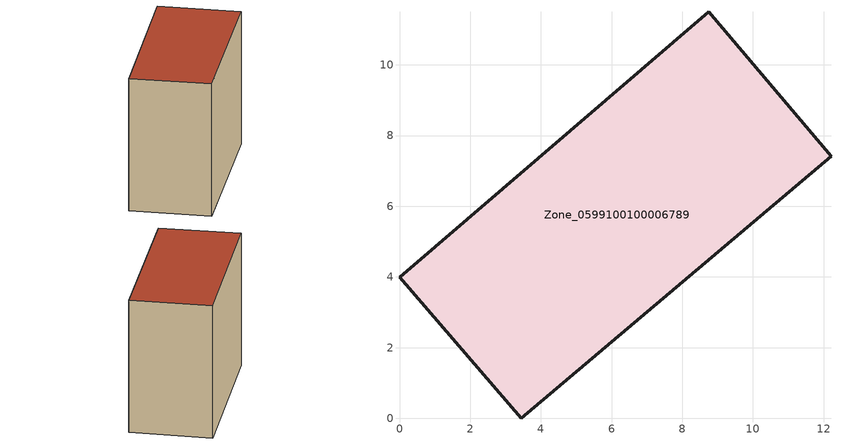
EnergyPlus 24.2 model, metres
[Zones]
Zone_0599100100006789
 floor ground (C_G): 8.75,11.5 12.21,7.41 3.44,0 0,3.99 z2.66
 wall outside (C_F): 12.21,7.41 8.75,11.5 0,3.99 3.44,0 12.21,7.41 z2.66:11.73
 roof outside (C_R): 0,3.99 3.44,0 12.21,7.41 8.75,11.5 z11.73
[BUILDING]
Pand.0599100100006789: North Axis=0; Terrain=City; Loads Convergence Tolerance Value=0.04; Temperature Convergence Tolerance Value=0.4; Solar Distribution=FullExterior; Maximum Number of Warmup Days=25; Minimum Number of Warmup Days=1
[Site:Location]
Rotterdam.The.Hague.AP_ZH_NLD Design_Conditions: Latitude=51.96; Longitude=4.45; Time Zone=1; Elevation=-4.5
[SITE:GROUNDTEMPERATURE:BUILDINGSURFACE]
18, 18, 18, 18, 18, 18, 18, 18, 18, 18, 18, 18
[MATERIAL] Thermal Absorptance=0.9; Solar Absorptance=0.7; Visible Absorptance=0.7
Name | Roughness | Thickness | Conductivity | Density | Specific Heat
G.TI.2015-2018 | MediumSmooth | 0.15 | 0.0428571 | 540 | 1210
F.TI.2015-2018 | Rough | 0.3 | 0.0666667 | 1920 | 840
R.TI.2015-2018 | MediumRough | 0.2 | 0.0333333 | 1500 | 1000
[CONSTRUCTION]
C_G: G.TI.2015-2018
C_F: F.TI.2015-2018
C_R: R.TI.2015-2018
[ZONE]
Zone_0599100100006789: Type=1; Multiplier=1; Ceiling Height=Autocalculate; Volume=Autocalculate; Floor Area=autocalculate; Part of Total Floor Area=Yes
[ZONEINFILTRATION:DESIGNFLOWRATE]
Infil_Zone_0599100100006789: Zone or ZoneList or Space or SpaceList=Zone_0599100100006789; Schedule=AlwaysOn; Design Flow Rate Calculation Method=Flow/Area; Flow Rate per Floor Area=0.0015; Constant Term Coefficient=1; Temperature Term Coefficient=0; Velocity Term Coefficient=0; Velocity Squared Term Coefficient=0
[HVACTEMPLATE:ZONE:IDEALLOADSAIRSYSTEM]
Zone_0599100100006789: Maximum Heating Supply Air Temperature=50; Minimum Cooling Supply Air Temperature=13; Maximum Heating Supply Air Humidity Ratio=0.0156; Minimum Cooling Supply Air Humidity Ratio=0.0077; Heating Limit=NoLimit; Cooling Limit=NoLimit; Dehumidification Control Type=ConstantSensibleHeatRatio; Cooling Sensible Heat Ratio=0.7; Dehumidification Setpoint=60; Humidification Control Type=None; Humidification Setpoint=30; Outdoor Air Method=None; Outdoor Air Flow Rate per Person=0.00944; Outdoor Air Flow Rate per Zone Floor Area=0; Outdoor Air Flow Rate per Zone=0; Demand Controlled Ventilation Type=None; Outdoor Air Economizer Type=NoEconomizer; Heat Recovery Type=None; Sensible Heat Recovery Effectiveness=0.7; Latent Heat Recovery Effectiveness=0.65
[ZONECONTROL:THERMOSTAT]
ThermostatControl_Zone_0599100100006789: Zone or ZoneList=Zone_0599100100006789; Control Type Schedule=DualSetpointControlType; Control 1=Thermostat_Zone_0599100100006789; Temperature Difference Between Cutout And Setpoint=0
[THERMOSTATSETPOINT:DUALSETPOINT]
Thermostat_Zone_0599100100006789: Heating Setpoint Temperature Schedule=HeatingSetpoint_Zone_0599100100006789; Cooling Setpoint Temperature Schedule=CoolingSetpoint_Zone_0599100100006789
[SCHEDULE:COMPACT]
HeatingSetpoint_Zone_0599100100006789: Through: 12/31, For: AllDays, Until: 24:00, 21
CoolingSetpoint_Zone_0599100100006789: Through: 12/31, For: AllDays, Until: 24:00, 24
DualSetpointControlType: Through: 12/31, For: AllDays, Until: 24:00, 4
AlwaysOn: Through: 12/31, For: AllDays, Until: 24:00, 1
